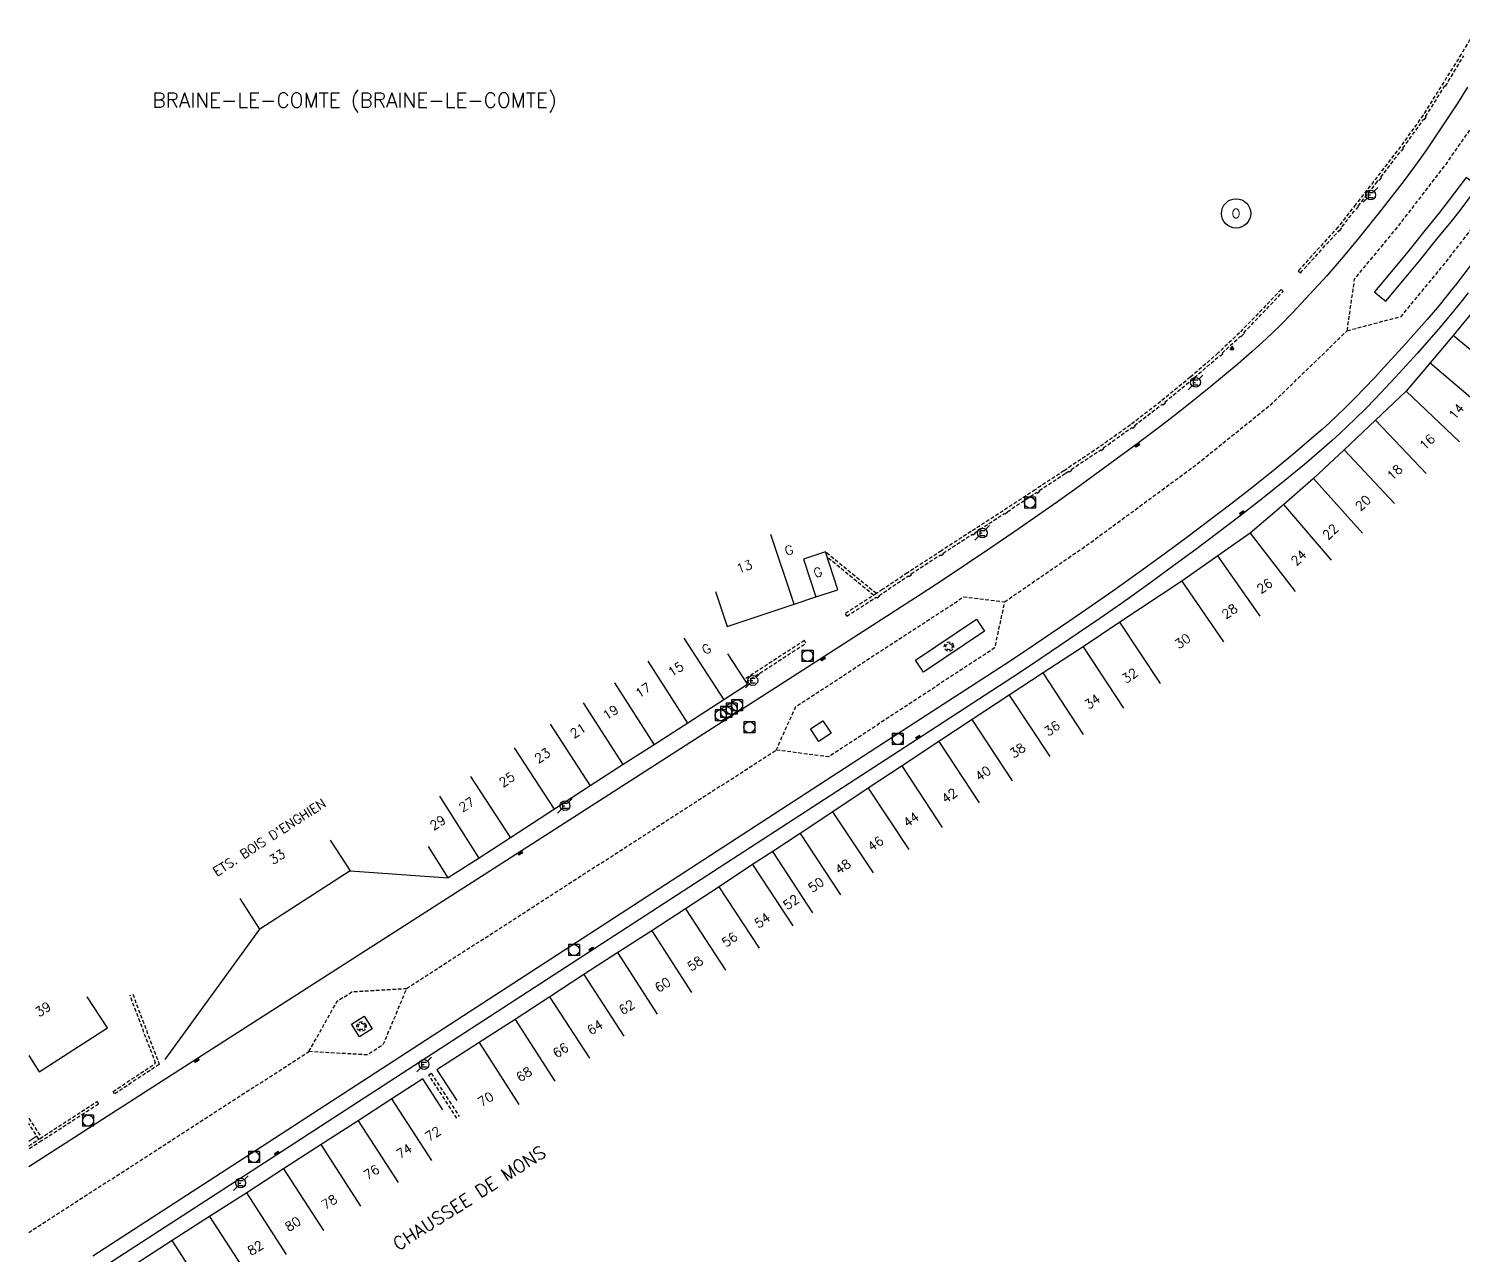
# Model space of a CAD drawing. Header units: millimetres. Extents: x 133000 to 134000, y 143000 to 144000.
# Drawn here: x 133000 to 133195.3, y 143579.4 to 143746.3 of the extents above; entities that cross this region are included whole.
import ezdxf
from ezdxf.enums import TextEntityAlignment as Align

# ---------------------------------------------------------------- set-up
doc = ezdxf.new("R2010")
doc.units = ezdxf.units.MM
doc.linetypes.add('DASHED', pattern=[0.75, 0.5, -0.25])
doc.layers.get('0').update_dxf_attribs({"linetype": 'CONTINUOUS'})
for name, color, linetype in [('W0001', 6, 'DASHED'), ('W0008', 7, 'CONTINUOUS'), ('W0100', 7, 'CONTINUOUS'), ('W0112', 1, 'DASHED'), ('W0310', 3, 'CONTINUOUS'), ('W0400', 7, 'CONTINUOUS'), ('W0420', 7, 'CONTINUOUS'), ('W0471', 7, 'CONTINUOUS'), ('W0851', 7, 'CONTINUOUS'), ('W0980', 7, 'CONTINUOUS'), ('W0984', 7, 'CONTINUOUS'), ('W0989', 7, 'CONTINUOUS'), ('W0991', 7, 'CONTINUOUS'), ('W1102', 7, 'CONTINUOUS')]:
    doc.layers.add(name, color=color, linetype=linetype)
doc.styles.get("Standard").update_dxf_attribs({"font": 'romans.shx', "width": 0.85})

# ---------------------------------------------------------------- blocks, each defined once
blk = doc.blocks.new('T400')
for p, q in [((-0.15, 0.3), (0.15, 0.3)), ((-0.15, -0.25), (-0.15, 0.3)), ((-0.15, 0.15), (0.15, 0.15)), ((-0.15, 0), (0.15, 0)), ((0.15, 0.3), (0.15, -0.25)), ((-0.15, -0.15), (0.15, -0.15)), ((-0.15, -0.25), (-0.15, -0.3)), ((-0.15, -0.3), (0.15, -0.3)), ((0.15, -0.3), (0.15, -0.25))]:
    blk.add_line(p, q)
blk = doc.blocks.new('T420')
for p, q in [((0.75, 0.75), (-0.75, 0.75)), ((-0.75, 0.75), (-0.75, -0.75)), ((0.75, 0.75), (0.75, -0.75)), ((0.75, -0.75), (-0.75, -0.75))]:
    blk.add_line(p, q)
blk.add_ellipse((0, 0), major_axis=(-0.53, 0.53), ratio=1, start_param=3.926991, end_param=10.210176)
blk = doc.blocks.new('T471')
for p, q in [((-0.333334, 0.333334), (-0.333334, -0.333334)), ((-0.333334, 0.333334), (0.333334, 0.333334)), ((-0.333334, 0), (0, 0)), ((0.500001, 0.500001), (1.000002, 1.000002)), ((-0.500001, -0.500001), (-1.000002, -1.000002)), ((-0.333334, -0.333334), (0.333334, -0.333334))]:
    blk.add_line(p, q)
blk.add_ellipse((0, 0), major_axis=(0.471405, 0.471405), ratio=1, start_param=5.4977871438, end_param=11.780972451)
blk = doc.blocks.new('T851')
for p, q in [((-0.25, -0.15), (0, 0.32)), ((0, 0.32), (0.25, -0.15)), ((-0.25, -0.15), (0.25, -0.15))]:
    blk.add_line(p, q)
for major_axis in [(-0.106, 0.106), (-0.0354, 0.0354), (-0.0236, 0.0236)]:
    blk.add_ellipse((0, 0), major_axis=major_axis, ratio=1, start_param=3.926991, end_param=10.210176)

msp = doc.modelspace()

# ---------------------------------------------------------------- linework, layer by layer
at = {"layer": 'W0001', "flags": 128}
for points in [[(133179.45, 143705.21), (133180.47, 143712.25), (133186.51, 143719.56), (133192.95, 143727.93), (133197.47, 143734.4), (133200.04, 143735.72), (133204.13, 143735.55), (133209.98, 143745.85), (133215.98, 143758.07), (133231, 143793.52), (133256.92, 143854.92), (133266.1, 143876.62), (133269.59, 143886.35), (133271.78, 143894.55), (133276.45, 143919.95), (133286.22, 143972.73), (133291.5, 144000)], [(133179.45, 143705.21), (133186.8, 143707.16), (133192.93, 143714.59), (133199.52, 143723.12), (133204.38, 143730.22), (133204.13, 143735.55)], [(133132.82, 143668.33), (133144.32, 143676.24), (133158.87, 143686.95), (133169.18, 143695.27), (133179.45, 143705.21)], [(133101.74, 143648.16), (133104.42, 143654.08), (133127.29, 143669.02), (133132.82, 143668.33), (133131.46, 143662.05), (133108.87, 143647.22), (133101.74, 143648.16)], [(133051.43, 143615.72), (133101.74, 143648.16)], [(133038.14, 143607.14), (133041.99, 143613.99), (133044, 143615.27), (133051.43, 143615.72), (133048.22, 143608.05), (133046.08, 143606.68), (133038.14, 143607.14)], [(133000, 143582.52), (133038.14, 143607.14)]]:
    msp.add_lwpolyline(points, dxfattribs=at)
at = {"layer": 'W0008'}
for points in [[(133195.84, 143738.36), (133194.4, 143736.1), (133192.34, 143732.95), (133190.23, 143729.83), (133188.75, 143727.72), (133187.21, 143725.65), (133184.17, 143721.74), (133181.07, 143717.88), (133178.89, 143715.27), (133176.67, 143712.7), (133174.39, 143710.18), (133172.07, 143707.71), (133170.27, 143705.88), (133168.43, 143704.11), (133166.53, 143702.38), (133164.6, 143700.71), (133160.91, 143697.64), (133157.17, 143694.63), (133154.13, 143692.27), (133151.06, 143689.96), (133142.56, 143683.75), (133140.04, 143681.95), (133134.24, 143677.9), (133130.94, 143675.65), (133124.62, 143671.42), (133121.35, 143669.28), (133108.37, 143660.95), (133068.56, 143635.38), (133023.73, 143606.67), (133000, 143591.46)], [(133199.65, 143718.57), (133194.31, 143711.61), (133193.52, 143710.6), (133191.95, 143708.65), (133190.34, 143706.74), (133187.45, 143703.47), (133184.5, 143700.23), (133183.18, 143698.82), (133181.84, 143697.42), (133180.49, 143696.04), (133179.12, 143694.67), (133178.1, 143693.69), (133177.08, 143692.72), (133176.04, 143691.78), (133174.98, 143690.85), (133172.34, 143688.6), (133169.66, 143686.39), (133166.65, 143683.99), (133163.6, 143681.62), (133157.61, 143677.08), (133154.85, 143675.03), (133151.21, 143672.39), (133147.54, 143669.78), (133144.63, 143667.74), (133141.7, 143665.73), (133135.48, 143661.53), (133132.81, 143659.77), (133120.63, 143651.87), (133073.65, 143621.39), (133031.76, 143594.22), (133008.73, 143579.3)], [(133195.92, 143710.37), (133195.12, 143709.34), (133193.53, 143707.35), (133191.88, 143705.41), (133188.97, 143702.11), (133186, 143698.85), (133184.66, 143697.42), (133183.31, 143696), (133181.93, 143694.6), (133180.55, 143693.21), (133179.51, 143692.21), (133178.46, 143691.23), (133177.4, 143690.26), (133176.31, 143689.31), (133173.65, 143687.03), (133170.95, 143684.81), (133167.91, 143682.38), (133164.84, 143680), (133158.84, 143675.45), (133156.05, 143673.39), (133152.4, 143670.74), (133148.72, 143668.12), (133145.79, 143666.07), (133142.85, 143664.05), (133136.61, 143659.84), (133133.93, 143658.07), (133121.74, 143650.16), (133074.76, 143619.68), (133032.87, 143592.51), (133009.84, 143577.59)]]:
    msp.add_lwpolyline(points, dxfattribs=at)
at = {"layer": 'W0008', "flags": 128}
for points in [[(133184.7, 143709.21), (133187.73, 143712.8), (133189.3, 143714.71), (133191.63, 143717.6), (133193.59, 143720.04), (133194.81, 143721.59), (133197.28, 143724.87), (133195.66, 143726.04), (133193.19, 143722.82), (133192, 143721.3), (133190.02, 143718.83), (133187.7, 143715.94), (133186.17, 143714.08), (133183.16, 143710.51), (133183.89, 143709.85)], [(133120.68, 143660.4), (133129, 143665.98), (133130.11, 143664.32), (133121.79, 143658.74)], [(133106.41, 143651.03), (133108.1, 143652.15), (133109.23, 143650.44), (133107.54, 143649.33)], [(133046.73, 143610.23), (133045.01, 143609.15), (133043.93, 143610.86), (133045.65, 143611.94)]]:
    msp.add_lwpolyline(points, close=True, dxfattribs=at)
for points in [[(133043.76, 143631.71), (133057.08, 143630.79)], [(133018.57, 143606.05), (133031.48, 143623.78)]]:
    msp.add_lwpolyline(points, dxfattribs=at)
at = {"layer": 'W0100'}
for points in [[(133197.01, 143708.35), (133193.89, 143704.57), (133190.73, 143700.82), (133187.47, 143696.98), (133183.31, 143693.06), (133179.02, 143688.99), (133174.87, 143685.09), (133170.81, 143681.58), (133166.23, 143677.66), (133161.85, 143674.57), (133156.97, 143671.13), (133148.53, 143665.56), (133143.52, 143662.22), (133138.07, 143658.66), (133133.46, 143655.63), (133128.41, 143652.3), (133123.86, 143649.3), (133118.89, 143646), (133114.25, 143642.99), (133109.45, 143639.75), (133105, 143636.82), (133101.27, 143634.37), (133098.52, 143632.58), (133093.96, 143629.57), (133089.39, 143626.57), (133084.81, 143623.57), (133080.17, 143620.62), (133075.55, 143617.6), (133070.92, 143614.6), (133066.19, 143611.52), (133061.29, 143608.36), (133055.56, 143604.66), (133058.27, 143600.46)], [(133093.48, 143669.71), (133095.06, 143664.96), (133104.19, 143668), (133107.14, 143668.99), (133110.12, 143669.96), (133108.43, 143675.11), (133105.44, 143674.11)], [(133095.11, 143661.26), (133097.83, 143657.06), (133094.62, 143654.98), (133089.7, 143651.81), (133085.13, 143648.89), (133080.93, 143646.19), (133076.43, 143643.28), (133071.57, 143640.1), (133065.57, 143636.2), (133061.33, 143633.45), (133057.08, 143630.79), (133054.43, 143635.03)], [(133041.04, 143635.91), (133043.76, 143631.71), (133031.48, 143623.78), (133028.77, 143627.98)], [(133000, 143606.59), (133001.44, 143604.37), (133010.71, 143610.38), (133007.98, 143614.58)], [(133056.35, 143599.22), (133053.64, 143603.42), (133049.42, 143600.7), (133044.86, 143597.73), (133039.81, 143594.5), (133034.7, 143591.19), (133029.67, 143587.93), (133024.63, 143584.69), (133019.54, 143581.41), (133014.5, 143578.17), (133009.73, 143575.07), (133004.95, 143571.9), (133001.11, 143569.38), (133000, 143568.66)]]:
    msp.add_lwpolyline(points, dxfattribs=at)
at = {"layer": 'W0112'}
for points in [[(133196.16, 143744.83), (133194.98, 143742.84), (133194.98, 143742.84), (133189.79, 143734.55), (133189.79, 143734.55), (133186.72, 143730.28), (133186.72, 143730.28), (133183.05, 143725.5), (133183.05, 143725.5), (133183.05, 143725.5), (133180.6, 143722.37), (133180.6, 143722.38), (133178.2, 143719.31), (133178.2, 143719.31), (133172.8, 143713.37), (133173.1, 143713.1), (133178.36, 143718.85), (133178.44, 143718.79), (133178.83, 143719.32), (133178.76, 143719.38), (133180.61, 143721.74), (133180.66, 143721.81), (133180.74, 143721.76), (133181.01, 143722.11), (133180.94, 143722.17), (133183.37, 143725.26), (133183.75, 143725.76), (133183.85, 143725.69), (133184.11, 143726.03), (133184.03, 143726.1), (133186.79, 143729.72), (133186.87, 143729.67), (133187.13, 143730.02), (133187.05, 143730.06), (133189.88, 143733.99), (133189.96, 143733.93), (133190.22, 143734.28), (133190.13, 143734.34), (133192.75, 143738.53), (133192.83, 143738.48), (133195.32, 143742.63)], [(133097.62, 143657.41), (133105.79, 143662.71), (133105.58, 143663.05), (133097.41, 143657.74)], [(133014.16, 143614.94), (133017.77, 143605.38), (133011.7, 143601.38), (133011.48, 143601.71), (133017.28, 143605.54), (133013.79, 143614.8)], [(133058.27, 143598.08), (133054.45, 143603.98), (133054.79, 143604.2), (133058.61, 143598.29)], [(133001.54, 143595.32), (133009.27, 143600.32), (133009.49, 143599.99), (133001.76, 143594.98), (133000, 143593.83)], [(133000, 143598.06), (133001.71, 143595.43)], [(133001.37, 143595.21), (133000, 143597.33)], [(133000, 143594.31), (133001.54, 143595.32)]]:
    msp.add_lwpolyline(points, dxfattribs=at)
msp.add_lwpolyline([(133140.91, 143686.16), (133137, 143683.57), (133137, 143683.57), (133132.63, 143680.71), (133132.63, 143680.71), (133128.26, 143677.88), (133128.26, 143677.88), (133124.22, 143675.28), (133124.22, 143675.28), (133119.59, 143672.26), (133119.59, 143672.26), (133116.23, 143670), (133115.38, 143669.44), (133115.38, 143669.44), (133111.13, 143666.71), (133111.35, 143666.37), (133115.34, 143668.94), (133115.43, 143668.86), (133115.78, 143669.1), (133115.74, 143669.18), (133119.72, 143671.87), (133119.79, 143671.78), (133120.15, 143672.01), (133120.1, 143672.12), (133124.09, 143674.72), (133124.14, 143674.62), (133124.51, 143674.85), (133124.45, 143674.95), (133128.44, 143677.52), (133128.51, 143677.42), (133128.88, 143677.66), (133128.81, 143677.76), (133132.82, 143680.35), (133132.82, 143680.35), (133132.88, 143680.28), (133133.24, 143680.51), (133133.19, 143680.59), (133137.19, 143683.21), (133137.19, 143683.21), (133137.25, 143683.12), (133137.61, 143683.36), (133137.55, 143683.45), (133141.13, 143685.83), (133141.55, 143686.11), (133141.55, 143686.11), (133141.61, 143686.01), (133141.96, 143686.24), (133141.9, 143686.34), (133145.9, 143689.01), (133145.96, 143688.92), (133146.32, 143689.17), (133146.25, 143689.27), (133150.16, 143692.06), (133150.16, 143692.06), (133150.22, 143691.97), (133150.58, 143692.22), (133150.5, 143692.32), (133154.28, 143695.22), (133154.28, 143695.22), (133154.36, 143695.13), (133154.71, 143695.4), (133154.63, 143695.5), (133158.34, 143698.55), (133158.34, 143698.55), (133158.42, 143698.48), (133158.74, 143698.74), (133158.67, 143698.83), (133162.13, 143701.86), (133162.13, 143701.86), (133162.21, 143701.76), (133162.54, 143702.06), (133162.45, 143702.16), (133164.92, 143704.47), (133165, 143704.39), (133165.48, 143704.85), (133165.38, 143704.94), (133170.75, 143710.54), (133170.47, 143710.81), (133164.81, 143704.93), (133164.81, 143704.93), (133161.89, 143702.18), (133161.89, 143702.18), (133158.1, 143698.87), (133158.1, 143698.87), (133154.06, 143695.56), (133154.07, 143695.56), (133149.94, 143692.39), (133149.94, 143692.39), (133145.69, 143689.36), (133145.69, 143689.36), (133140.91, 143686.16), (133140.91, 143686.16)], close=True, dxfattribs=at)
at = {"layer": 'W0112', "flags": 128}
for points in [[(133115.38, 143669.44), (133108.43, 143675.11)], [(133115.02, 143669.2), (133108.67, 143674.4)]]:
    msp.add_lwpolyline(points, dxfattribs=at)
for points in [[(133125.78, 143662.58), (133125.83, 143662.47), (133125.87, 143662.35), (133125.88, 143662.23), (133125.87, 143662.11), (133125.83, 143661.99), (133125.77, 143661.88), (133125.69, 143661.79), (133125.59, 143661.71), (133125.48, 143661.65), (133125.37, 143661.62), (133125.24, 143661.61), (133125.12, 143661.62), (133125, 143661.66), (133124.9, 143661.72), (133124.8, 143661.8), (133124.72, 143661.89), (133124.67, 143662), (133124.63, 143662.12), (133124.62, 143662.24), (133124.64, 143662.37), (133124.67, 143662.48), (133124.73, 143662.59), (133124.81, 143662.69), (133124.91, 143662.76), (133125.02, 143662.82), (133125.14, 143662.85), (133125.26, 143662.86), (133125.38, 143662.85), (133125.5, 143662.81), (133125.61, 143662.75), (133125.7, 143662.68)], [(133125.61, 143662.47), (133125.65, 143662.39), (133125.67, 143662.31), (133125.68, 143662.23), (133125.67, 143662.15), (133125.64, 143662.07), (133125.6, 143661.99), (133125.55, 143661.93), (133125.48, 143661.88), (133125.41, 143661.84), (133125.33, 143661.82), (133125.25, 143661.81), (133125.16, 143661.82), (133125.08, 143661.84), (133125.01, 143661.88), (133124.94, 143661.94), (133124.89, 143662), (133124.85, 143662.08), (133124.83, 143662.16), (133124.82, 143662.24), (133124.83, 143662.32), (133124.86, 143662.4), (133124.9, 143662.48), (133124.95, 143662.54), (133125.02, 143662.59), (133125.09, 143662.63), (133125.17, 143662.66), (133125.26, 143662.66), (133125.34, 143662.65), (133125.42, 143662.63), (133125.49, 143662.59), (133125.56, 143662.53)], [(133045.84, 143610.9), (133045.89, 143610.79), (133045.93, 143610.67), (133045.94, 143610.54), (133045.93, 143610.42), (133045.89, 143610.3), (133045.83, 143610.19), (133045.75, 143610.1), (133045.65, 143610.02), (133045.54, 143609.96), (133045.42, 143609.93), (133045.3, 143609.91), (133045.17, 143609.93), (133045.05, 143609.97), (133044.95, 143610.03), (133044.85, 143610.11), (133044.77, 143610.2), (133044.71, 143610.31), (133044.68, 143610.43), (133044.67, 143610.56), (133044.68, 143610.68), (133044.72, 143610.8), (133044.78, 143610.91), (133044.86, 143611), (133044.96, 143611.08), (133045.07, 143611.14), (133045.19, 143611.17), (133045.31, 143611.18), (133045.44, 143611.17), (133045.55, 143611.13), (133045.66, 143611.07), (133045.76, 143610.99)], [(133045.67, 143610.79), (133045.71, 143610.71), (133045.73, 143610.63), (133045.74, 143610.54), (133045.73, 143610.46), (133045.7, 143610.38), (133045.66, 143610.3), (133045.61, 143610.24), (133045.54, 143610.19), (133045.47, 143610.15), (133045.38, 143610.12), (133045.3, 143610.12), (133045.21, 143610.12), (133045.13, 143610.15), (133045.06, 143610.19), (133044.99, 143610.25), (133044.94, 143610.31), (133044.9, 143610.39), (133044.88, 143610.47), (133044.87, 143610.55), (133044.88, 143610.64), (133044.91, 143610.72), (133044.95, 143610.8), (133045, 143610.86), (133045.07, 143610.91), (133045.14, 143610.95), (133045.22, 143610.98), (133045.31, 143610.98), (133045.39, 143610.97), (133045.48, 143610.95), (133045.55, 143610.91), (133045.62, 143610.85)]]:
    msp.add_lwpolyline(points, close=True, dxfattribs=at)
at = {"layer": 'W0310'}
msp.add_line((133001.1, 143595.63), (133000, 143594.91), dxfattribs=at)
at = {"layer": 'W1102', "flags": 128}
for points in [[(133201.57, 143698.16), (133193.89, 143704.57)], [(133190.73, 143700.82), (133198.36, 143694.37)], [(133194.74, 143690.1), (133187.47, 143696.98)], [(133183.31, 143693.06), (133190.19, 143685.79)], [(133185.88, 143681.71), (133179.02, 143688.99)], [(133174.87, 143685.09), (133181.56, 143677.66)], [(133177.34, 143674), (133170.81, 143681.58)], [(133104.19, 143668), (133101.02, 143677.48)], [(133166.23, 143677.66), (133172.38, 143669.75)], [(133105.44, 143674.11), (133107.14, 143668.99)], [(133167.61, 143666.39), (133161.85, 143674.57)], [(133156.97, 143671.13), (133162.6, 143662.87)], [(133154.06, 143657.23), (133148.53, 143665.56)], [(133089.19, 143663.37), (133094.62, 143654.98)], [(133143.52, 143662.22), (133149.02, 143653.87)], [(133089.7, 143651.81), (133084.3, 143660.23)], [(133143.55, 143650.29), (133138.07, 143658.66)], [(133079.73, 143657.3), (133085.13, 143648.89)], [(133133.46, 143655.63), (133138.96, 143647.28)], [(133080.93, 143646.19), (133075.52, 143654.59)], [(133070.98, 143651.66), (133076.43, 143643.28)], [(133133.92, 143643.96), (133128.41, 143652.3)], [(133071.57, 143640.1), (133066.11, 143648.47)], [(133123.86, 143649.3), (133129.38, 143640.96)], [(133124.37, 143637.64), (133118.89, 143646)], [(133060.13, 143644.58), (133065.57, 143636.2)], [(133061.33, 143633.45), (133055.96, 143641.88)], [(133114.25, 143642.99), (133119.77, 143634.65)], [(133114.99, 143631.44), (133109.45, 143639.75)], [(133105, 143636.82), (133110.51, 143628.47)], [(133106.74, 143625.99), (133101.27, 143634.37)], [(133098.52, 143632.58), (133104, 143624.22)], [(133099.46, 143621.22), (133093.96, 143629.57)], [(133089.39, 143626.57), (133094.86, 143618.2)], [(133084.81, 143623.57), (133090.23, 143615.17)], [(133085.59, 143612.22), (133080.17, 143620.62)], [(133075.55, 143617.6), (133081, 143609.22)], [(133076.37, 143606.22), (133070.92, 143614.6)], [(133066.19, 143611.52), (133071.63, 143603.13)], [(133061.29, 143608.36), (133066.71, 143599.95)], [(133054.85, 143592.3), (133049.42, 143600.7)], [(133044.86, 143597.73), (133050.28, 143589.33)], [(133045.22, 143586.1), (133039.81, 143594.5)], [(133034.7, 143591.19), (133040.14, 143582.8)], [(133035.09, 143579.53), (133029.67, 143587.93)], [(133024.63, 143584.69), (133030.04, 143576.29)], [(133024.96, 143573), (133019.54, 143581.41)]]:
    msp.add_lwpolyline(points, dxfattribs=at)
at = {"layer": 'W1102'}
msp.add_circle((133164.33, 143721.17), 2, dxfattribs=at)

# ---------------------------------------------------------------- block references
at = {"layer": 'W0400'}
for p, rotation in [((133150.89, 143689.65), 126.3294964542872), ((133165.13, 143680.41), 307.4321020490433), ((133108.1, 143660.59), 123.1505586257125), ((133121.06, 143649.89), 122.973699971534), ((133066.9, 143634.15), 122.6464320840336), ((133076.57, 143621.04), 302.9736999716914), ((133022.87, 143605.94), 122.6442490815014), ((133033.78, 143593.28), 302.9684628522711)]:
    msp.add_blockref('T400', p, dxfattribs=dict(at, rotation=rotation))
at = {"layer": 'W0420'}
for p in [(133136.27, 143681.83), (133106, 143660.97), (133094.18, 143652.9), (133094.93, 143653.32), (133095.66, 143653.77), (133096.4, 143654.25), (133098.09, 143651.25), (133118.29, 143649.67), (133074.22, 143620.94), (133008.09, 143597.73), (133030.65, 143592.8)]:
    msp.add_blockref('T420', p, dxfattribs=at)
at = {"layer": 'W0471'}
for p in [(133182.64, 143723.69), (133158.81, 143698.18), (133129.79, 143677.7), (133098.56, 143657.62), (133072.98, 143640.58), (133053.81, 143605.38), (133028.86, 143589.25)]:
    msp.add_blockref('T471', p, dxfattribs=at)
at = {"layer": 'W0851'}
msp.add_blockref('T851', (133163.76, 143702.8), dxfattribs=at)

# ---------------------------------------------------------------- texts
at = {"layer": 'W0980'}
msp.add_text('BRAINE-LE-COMTE (BRAINE-LE-COMTE)', height=2, dxfattribs=at).set_placement((133044.35, 143736.44), align=Align.MIDDLE)
at = {"layer": 'W0984'}
msp.add_text("ETS. BOIS D'ENGHIEN", height=1.25, rotation=32.8488, dxfattribs=at).set_placement((133032.75, 143636.28), align=Align.MIDDLE)
at = {"layer": 'W0989'}
msp.add_text('CHAUSSEE DE MONS', height=1.75, rotation=32.6329, dxfattribs=at).set_placement((133059.96, 143587.22), align=Align.MIDDLE)
at = {"layer": 'W0991'}
msp.add_text('O', height=1.25, dxfattribs=at).set_placement((133164.33, 143721.17), align=Align.MIDDLE)
for s, rotation, p in [('14', 49.7127, (133194.32, 143694.23)), ('16', 43.3656, (133190.34, 143690.07)), ('18', 43.3656, (133185.92, 143685.95)), ('20', 43.3656, (133181.61, 143681.78)), ('22', 43.3656, (133177.17, 143677.86)), ('G', 18.4564, (133103.48, 143675.35)), ('24', 43.3656, (133172.86, 143674.34)), ('13', 18.4564, (133097.41, 143673.12)), ('G', 18.4564, (133107.4, 143672.34)), ('26', 35.1881, (133168.21, 143670.49)), ('28', 35.1881, (133163.45, 143667.03)), ('30', 35.1881, (133157.06, 143662.98)), ('G', 32.8488, (133092.25, 143661.9)), ('15', 32.8488, (133088.07, 143659.16)), ('32', 35.1881, (133149.87, 143658.28)), ('17', 32.8488, (133083.63, 143656.29)), ('34', 35.1881, (133144.78, 143654.76)), ('19', 32.8488, (133079.19, 143653.29)), ('21', 32.8488, (133074.75, 143650.8)), ('36', 35.1881, (133139.29, 143651.1)), ('23', 32.8488, (133069.92, 143647.41)), ('38', 35.1881, (133134.59, 143648.1)), ('40', 35.1881, (133129.89, 143644.97)), ('25', 32.8488, (133065.08, 143644.15)), ('42', 35.1881, (133125.32, 143641.96)), ('27', 32.8488, (133059.6, 143640.75)), ('29', 32.8488, (133055.68, 143638.27)), ('44', 35.1881, (133120.1, 143638.7)), ('46', 35.1881, (133115.26, 143635.44)), ('33', 32.8488, (133033.82, 143633.63)), ('48', 35.1881, (133110.82, 143632.3)), ('50', 35.1881, (133107.17, 143629.82)), ('52', 35.1881, (133103.77, 143627.47)), ('54', 35.1881, (133099.85, 143624.99)), ('56', 35.1881, (133095.41, 143622.38)), ('58', 35.1881, (133090.71, 143619.12)), ('60', 32.472, (133086.28, 143616.22)), ('39', 32.9241, (133001.96, 143612.89)), ('62', 32.472, (133081.4, 143613.18)), ('64', 32.472, (133077.09, 143610.44)), ('66', 32.472, (133072.39, 143607.31)), ('68', 32.472, (133067.43, 143604.04)), ('70', 32.472, (133062.2, 143600.65)), ('72', 32.472, (133055.02, 143595.95)), ('74', 32.472, (133051.1, 143593.6)), ('76', 32.472, (133046.66, 143590.73)), ('78', 32.472, (133040.92, 143586.68)), ('80', 32.472, (133035.95, 143583.68)), ('82', 32.472, (133030.86, 143580.42))]:
    msp.add_text(s, height=1.25, rotation=rotation, dxfattribs=at).set_placement(p, align=Align.MIDDLE)

doc.saveas('drawing.dxf')
